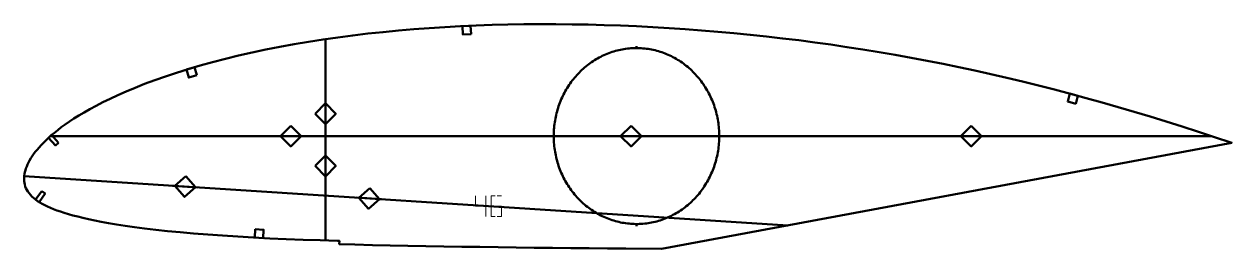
# Model space of a CAD drawing. Header units: metres. Extents: x 10 to 592, y 146 to 254.
import ezdxf

# ---------------------------------------------------------------- set-up
doc = ezdxf.new("R2010")
doc.units = ezdxf.units.M
doc.layers.add('Layer', color=1, linetype='Continuous', lineweight=50)
doc.layers.add('NumLabel', color=1, linetype='Continuous', lineweight=15)

msp = doc.modelspace()

# ---------------------------------------------------------------- linework, layer by layer
at = {"layer": 'Layer', "color": 7}
for p, q in [((154.89, 149.68), (154.89, 246.68)), ((154.89, 204.78), (154.89, 216.78)), ((22.29, 200), (582.23, 200)), ((132.18, 200), (144.18, 200)), ((296.26, 200), (308.26, 200)), ((460.34, 200), (472.34, 200)), ((154.89, 179.58), (154.89, 191.58)), ((9.66, 180.66), (377.88, 156.98)), ((81.2, 176.06), (93.18, 175.29)), ((170.02, 170.35), (181.99, 169.58))]:
    msp.add_line(p, q, dxfattribs=at)
at = {"layer": 'Layer'}
for p, q in [((304.89, 242.38), (304.89, 243.38)), ((264.98, 200), (263.98, 200)), ((344.81, 200), (345.81, 200)), ((304.89, 157.62), (304.89, 156.62))]:
    msp.add_line(p, q, dxfattribs=at)
for points in [[(592.02, 196.75), (592.02, 196.75), (591.59, 196.89), (583.72, 199.51), (575.88, 202.07), (568.08, 204.58), (560.32, 207.02), (552.58, 209.4), (544.86, 211.73), (537.16, 213.99), (529.48, 216.18), (521.8, 218.32), (514.14, 220.39), (506.47, 222.4), (498.8, 224.35), (491.14, 226.24), (483.47, 228.07), (475.8, 229.83), (468.12, 231.53), (460.43, 233.17), (452.73, 234.75), (445.03, 236.26), (437.32, 237.71), (429.6, 239.1), (421.87, 240.43), (414.14, 241.7), (406.39, 242.9), (398.64, 244.04), (390.88, 245.12), (383.12, 246.13), (375.33, 247.08), (367.54, 247.97), (359.74, 248.8), (351.92, 249.56), (344.1, 250.27), (336.28, 250.91), (328.45, 251.49), (320.62, 252.02), (312.8, 252.47), (304.98, 252.87), (297.17, 253.2), (289.37, 253.47), (281.58, 253.68), (273.81, 253.82), (266.05, 253.89), (258.32, 253.9), (250.61, 253.84), (242.92, 253.71), (235.26, 253.51), (227.63, 253.25), (220.03, 252.91), (212.47, 252.5), (204.95, 252.02), (197.48, 251.46), (190.05, 250.83), (182.68, 250.12), (175.36, 249.34), (168.1, 248.48), (160.91, 247.54), (153.79, 246.52), (146.75, 245.42), (139.8, 244.25), (132.93, 243), (126.17, 241.67), (119.54, 240.27), (113.03, 238.79), (106.67, 237.25), (100.47, 235.65), (94.46, 233.99), (88.65, 232.27), (83.04, 230.52), (77.68, 228.73), (72.56, 226.93), (67.7, 225.11), (63.12, 223.29), (58.81, 221.49), (54.78, 219.72), (51.02, 217.97), (47.53, 216.26), (44.29, 214.6), (41.29, 212.98), (38.52, 211.4), (35.96, 209.88), (33.59, 208.4), (31.4, 206.96), (29.38, 205.57), (27.51, 204.22), (25.78, 202.9), (24.18, 201.62), (22.7, 200.36), (21.33, 199.14), (20.06, 197.93), (18.88, 196.75), (17.78, 195.6), (16.76, 194.48), (15.8, 193.39), (14.93, 192.34), (14.14, 191.31), (13.42, 190.29), (12.78, 189.29), (12.21, 188.29), (11.69, 187.29), (11.24, 186.31), (10.83, 185.35), (10.48, 184.41), (10.19, 183.49), (9.96, 182.6), (9.79, 181.72), (9.67, 180.85), (9.6, 179.92), (9.59, 179.14), (9.64, 178.29), (9.74, 177.43), (9.91, 176.59), (10.15, 175.75), (10.48, 174.92), (10.9, 174.09), (11.4, 173.27), (11.98, 172.46), (12.64, 171.66), (13.37, 170.89), (14.19, 170.14), (15.08, 169.41), (16.07, 168.7), (17.13, 168.01), (18.28, 167.34), (19.51, 166.68), (20.83, 166.04), (22.24, 165.41), (23.75, 164.79), (25.36, 164.19), (27.1, 163.59), (28.96, 162.99), (30.96, 162.39), (33.11, 161.8), (35.43, 161.2), (37.93, 160.59), (40.65, 159.98), (43.6, 159.36), (46.8, 158.73), (50.3, 158.09), (54.1, 157.45), (58.26, 156.81), (62.79, 156.16), (67.7, 155.51), (73.02, 154.88), (78.75, 154.25), (84.86, 153.65), (91.34, 153.07), (98.16, 152.52), (105.27, 152.01), (112.65, 151.54), (120.25, 151.11), (128.04, 150.72), (136, 150.36), (144.11, 150.05), (152.36, 149.76), (160.73, 149.5), (161.62, 149.47), (161.57, 147.97), (169.13, 147.74), (177.59, 147.5), (186.08, 147.3), (194.64, 147.14), (203.27, 146.99), (211.96, 146.85), (220.68, 146.7), (229.41, 146.55), (238.12, 146.42), (246.84, 146.31), (255.59, 146.22), (264.38, 146.14), (273.2, 146.06), (282.05, 145.98), (290.9, 145.9), (299.74, 145.82), (316.95, 145.67), (592.02, 196.75)], [(344.81, 200), (344.8, 200.89), (344.77, 201.78), (344.73, 202.67), (344.67, 203.56), (344.59, 204.44), (344.49, 205.33), (344.38, 206.21), (344.25, 207.09), (344.1, 207.97), (343.93, 208.84), (343.75, 209.71), (343.55, 210.57), (343.33, 211.43), (343.09, 212.29), (342.84, 213.14), (342.57, 213.98), (342.29, 214.82), (341.99, 215.65), (341.67, 216.48), (341.34, 217.29), (340.99, 218.1), (340.62, 218.9), (340.24, 219.7), (339.84, 220.48), (339.43, 221.25), (339, 222.02), (338.56, 222.78), (338.1, 223.52), (337.62, 224.26), (337.14, 224.98), (336.64, 225.7), (336.12, 226.4), (335.59, 227.09), (335.05, 227.77), (334.49, 228.44), (333.92, 229.09), (333.34, 229.73), (332.75, 230.36), (332.14, 230.97), (331.52, 231.57), (330.89, 232.16), (330.25, 232.73), (329.59, 233.29), (328.93, 233.84), (328.25, 234.37), (327.57, 234.88), (326.87, 235.38), (326.17, 235.86), (325.45, 236.33), (324.73, 236.78), (324, 237.21), (323.26, 237.63), (322.51, 238.03), (321.75, 238.42), (320.99, 238.78), (320.22, 239.13), (319.44, 239.47), (318.66, 239.78), (317.86, 240.08), (317.07, 240.36), (316.27, 240.62), (315.46, 240.87), (314.65, 241.1), (313.83, 241.3), (313.01, 241.5), (312.19, 241.67), (311.37, 241.82), (310.54, 241.96), (309.71, 242.07), (308.87, 242.17), (308.04, 242.25), (307.2, 242.31), (306.36, 242.35), (305.52, 242.38), (304.68, 242.38), (303.85, 242.37), (303.01, 242.33), (302.17, 242.28), (301.33, 242.21), (300.5, 242.12), (299.67, 242.02), (298.84, 241.89), (298.01, 241.75), (297.18, 241.58), (296.36, 241.4), (295.55, 241.2), (294.73, 240.99), (293.92, 240.75), (293.12, 240.5), (292.32, 240.22), (291.53, 239.93), (290.74, 239.63), (289.96, 239.3), (289.18, 238.96), (288.42, 238.6), (287.66, 238.23), (286.9, 237.83), (286.16, 237.42), (285.42, 237), (284.69, 236.55), (283.98, 236.1), (283.27, 235.62), (282.57, 235.13), (281.88, 234.62), (281.2, 234.1), (280.53, 233.57), (279.87, 233.02), (279.22, 232.45), (278.58, 231.87), (277.96, 231.28), (277.34, 230.67), (276.74, 230.05), (276.16, 229.41), (275.58, 228.76), (275.02, 228.1), (274.47, 227.43), (273.93, 226.75), (273.41, 226.05), (272.9, 225.34), (272.41, 224.62), (271.93, 223.89), (271.46, 223.15), (271.01, 222.4), (270.57, 221.64), (270.15, 220.87), (269.75, 220.09), (269.36, 219.3), (268.98, 218.5), (268.62, 217.7), (268.28, 216.88), (267.96, 216.06), (267.65, 215.24), (267.35, 214.4), (267.08, 213.56), (266.82, 212.71), (266.57, 211.86), (266.35, 211), (266.14, 210.14), (265.95, 209.28), (265.77, 208.4), (265.61, 207.53), (265.47, 206.65), (265.35, 205.77), (265.24, 204.89), (265.16, 204), (265.09, 203.11), (265.03, 202.23), (265, 201.34), (264.98, 200.45), (264.98, 199.55), (265, 198.66), (265.03, 197.77), (265.09, 196.89), (265.16, 196), (265.24, 195.11), (265.35, 194.23), (265.47, 193.35), (265.61, 192.47), (265.77, 191.6), (265.95, 190.72), (266.14, 189.86), (266.35, 189), (266.57, 188.14), (266.82, 187.29), (267.08, 186.44), (267.35, 185.6), (267.65, 184.76), (267.96, 183.94), (268.28, 183.12), (268.62, 182.3), (268.98, 181.5), (269.36, 180.7), (269.75, 179.91), (270.15, 179.13), (270.57, 178.36), (271.01, 177.6), (271.46, 176.85), (271.93, 176.11), (272.41, 175.38), (272.9, 174.66), (273.41, 173.95), (273.93, 173.25), (274.47, 172.57), (275.02, 171.9), (275.58, 171.24), (276.16, 170.59), (276.74, 169.95), (277.34, 169.33), (277.96, 168.72), (278.58, 168.13), (279.22, 167.55), (279.87, 166.98), (280.53, 166.43), (281.2, 165.9), (281.88, 165.38), (282.57, 164.87), (283.27, 164.38), (283.98, 163.9), (284.69, 163.45), (285.42, 163), (286.16, 162.58), (286.9, 162.17), (287.66, 161.77), (288.42, 161.4), (289.18, 161.04), (289.96, 160.7), (290.74, 160.37), (291.53, 160.07), (292.32, 159.78), (293.12, 159.5), (293.92, 159.25), (294.73, 159.01), (295.55, 158.8), (296.36, 158.6), (297.18, 158.42), (298.01, 158.25), (298.84, 158.11), (299.67, 157.98), (300.5, 157.88), (301.33, 157.79), (302.17, 157.72), (303.01, 157.67), (303.85, 157.63), (304.68, 157.62), (305.52, 157.62), (306.36, 157.65), (307.2, 157.69), (308.04, 157.75), (308.87, 157.83), (309.71, 157.93), (310.54, 158.04), (311.37, 158.18), (312.19, 158.33), (313.01, 158.5), (313.83, 158.7), (314.65, 158.9), (315.46, 159.13), (316.27, 159.38), (317.07, 159.64), (317.86, 159.92), (318.66, 160.22), (319.44, 160.53), (320.22, 160.87), (320.99, 161.22), (321.75, 161.58), (322.51, 161.97), (323.26, 162.37), (324, 162.79), (324.73, 163.22), (325.45, 163.67), (326.17, 164.14), (326.87, 164.62), (327.57, 165.12), (328.25, 165.63), (328.93, 166.16), (329.59, 166.71), (330.25, 167.27), (330.89, 167.84), (331.52, 168.43), (332.14, 169.03), (332.75, 169.64), (333.34, 170.27), (333.92, 170.91), (334.49, 171.56), (335.05, 172.23), (335.59, 172.91), (336.12, 173.6), (336.64, 174.3), (337.14, 175.02), (337.62, 175.74), (338.1, 176.48), (338.56, 177.22), (339, 177.98), (339.43, 178.75), (339.84, 179.52), (340.24, 180.3), (340.62, 181.1), (340.99, 181.9), (341.34, 182.71), (341.67, 183.52), (341.99, 184.35), (342.29, 185.18), (342.57, 186.02), (342.84, 186.86), (343.09, 187.71), (343.33, 188.57), (343.55, 189.43), (343.75, 190.29), (343.93, 191.16), (344.1, 192.03), (344.25, 192.91), (344.38, 193.79), (344.49, 194.67), (344.59, 195.56), (344.67, 196.44), (344.73, 197.33), (344.77, 198.22), (344.8, 199.11), (344.81, 200)]]:
    msp.add_lwpolyline(points, close=True, dxfattribs=at)
for points in [[(225.1, 249.13), (221.11, 248.95), (220.93, 252.95), (224.93, 253.13), (225.1, 249.13)], [(92.82, 229.33), (88.98, 228.2), (87.85, 232.04), (91.69, 233.17), (92.82, 229.33)], [(149.89, 210.78), (154.89, 215.78), (159.89, 210.78), (154.89, 205.78), (149.89, 210.78)], [(516.73, 215.55), (512.87, 216.59), (513.91, 220.45), (517.77, 219.41), (516.73, 215.55)], [(138.18, 205), (143.18, 200), (138.18, 195), (133.18, 200), (138.18, 205)], [(302.26, 205), (307.26, 200), (302.26, 195), (297.26, 200), (302.26, 205)], [(466.34, 205), (471.34, 200), (466.34, 195), (461.34, 200), (466.34, 205)], [(26.2, 196.79), (24.71, 195.46), (21.37, 199.18), (22.86, 200.51), (26.2, 196.79)], [(149.89, 185.58), (154.89, 190.58), (159.89, 185.58), (154.89, 180.58), (149.89, 185.58)], [(87.51, 180.67), (92.18, 175.36), (86.87, 170.69), (82.2, 176), (87.51, 180.67)], [(176.33, 174.96), (180.99, 169.64), (175.68, 164.98), (171.01, 170.29), (176.33, 174.96)], [(18.06, 173.43), (19.69, 172.26), (16.77, 168.2), (15.14, 169.37), (18.06, 173.43)], [(121.07, 155.07), (125.06, 154.87), (124.86, 150.88), (120.87, 151.08), (121.07, 155.07)]]:
    msp.add_lwpolyline(points, dxfattribs=at)
at = {"layer": 'NumLabel', "color": 1}
for points in [[(227.29, 171.2), (227.29, 166.2), (232.29, 166.2), (232.29, 171.2), (232.29, 161.2)], [(236.79, 171.2), (234.79, 171.2), (234.79, 161.2), (236.79, 161.2)], [(239.79, 171.2), (237.79, 171.2)], [(236.79, 166.2), (234.79, 166.2)], [(237.79, 161.2), (239.79, 161.2), (239.79, 166.2), (237.79, 166.2)]]:
    msp.add_lwpolyline(points, dxfattribs=at)

doc.saveas('drawing.dxf')
